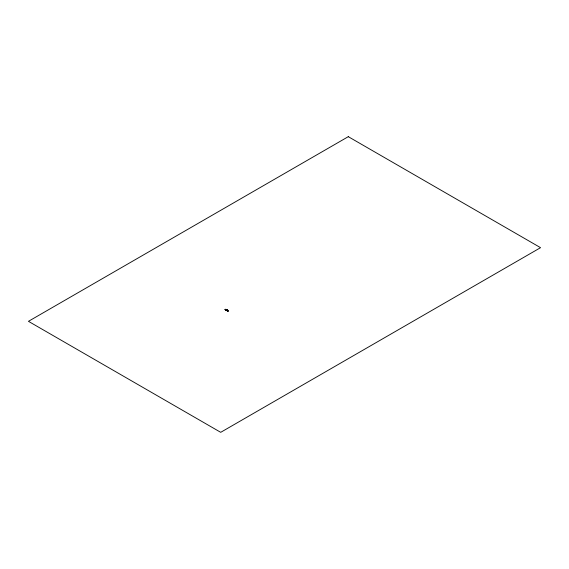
<?xml version="1.0" encoding="UTF-8"?>
<svg xmlns="http://www.w3.org/2000/svg" width="569" height="569" viewBox="0 0 569 569"><rect width="100%" height="100%" fill="white"/><g stroke="black" fill="none" stroke-linecap="round" stroke-linejoin="round"><path stroke-width="0.85" d="M226.149 310.233L226.661 309.984L225.409 309.266L224.855 309.508L225.737 309.365A5.477 3.165 60 0 0 226.263 309.451L226.618 310.034L226.192 310.283L225.793 309.721A5.477 3.165 60 0 1 225.267 309.636L226.242 310.233M225.68 309.444L225.182 309.678L225.637 309.415M225.616 309.87L226.014 309.636M225.836 310.048L226.348 309.451M226.149 309.721L226.661 309.444L226.569 310.005M227.102 310.02L227.671 310.261L227.052 310.688L227.074 309.927L227.408 310.51A3.236 1.871 60 0 0 227.735 310.93L228.361 311.079L228.048 310.745A3.236 1.871 60 0 1 227.721 310.333L227.65 310.226M227.131 310.048L227.102 310.688M227.522 310.681L227.671 310.261M228.041 311.2L227.074 310.653L227.991 311.229C228.446 309.941 226.384 311.343 227.365 309.756M225.409 309.337L226.618 310.013M225.9 310.062L225.993 309.415L225.566 309.899M348.292 136.674L28.45 321.329L220.708 432.326L540.55 247.671L348.292 136.674"/></g></svg>
